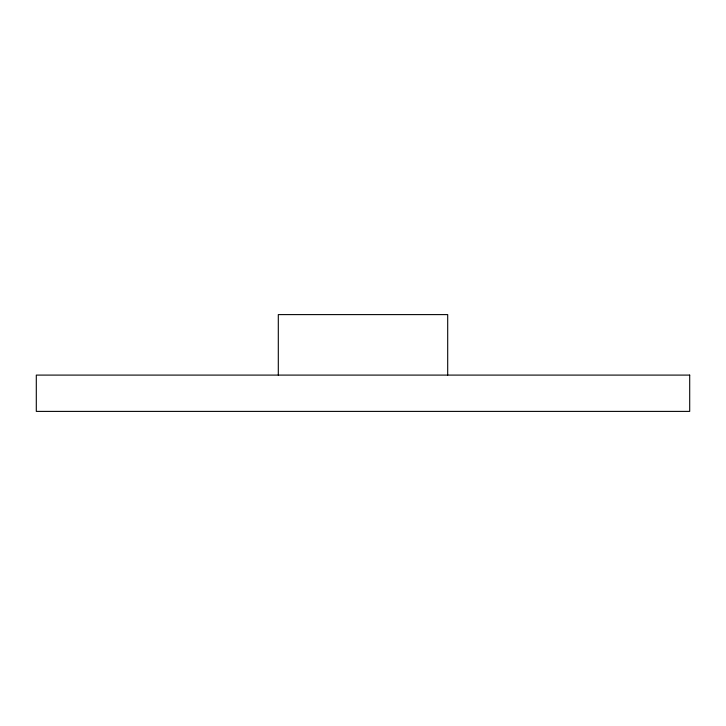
<?xml version="1.0" encoding="UTF-8"?>
<svg xmlns="http://www.w3.org/2000/svg" width="726" height="726" viewBox="0 0 726 726"><rect width="100%" height="100%" fill="white"/><g stroke="black" fill="none" stroke-linecap="round" stroke-linejoin="round"><path stroke-width="1.09" d="M447.697 375.097L447.697 314.603L278.303 314.603L278.303 375.097M689.7 375.097L36.3 375.097L36.3 411.397L689.7 411.397L689.7 375.097"/></g></svg>
